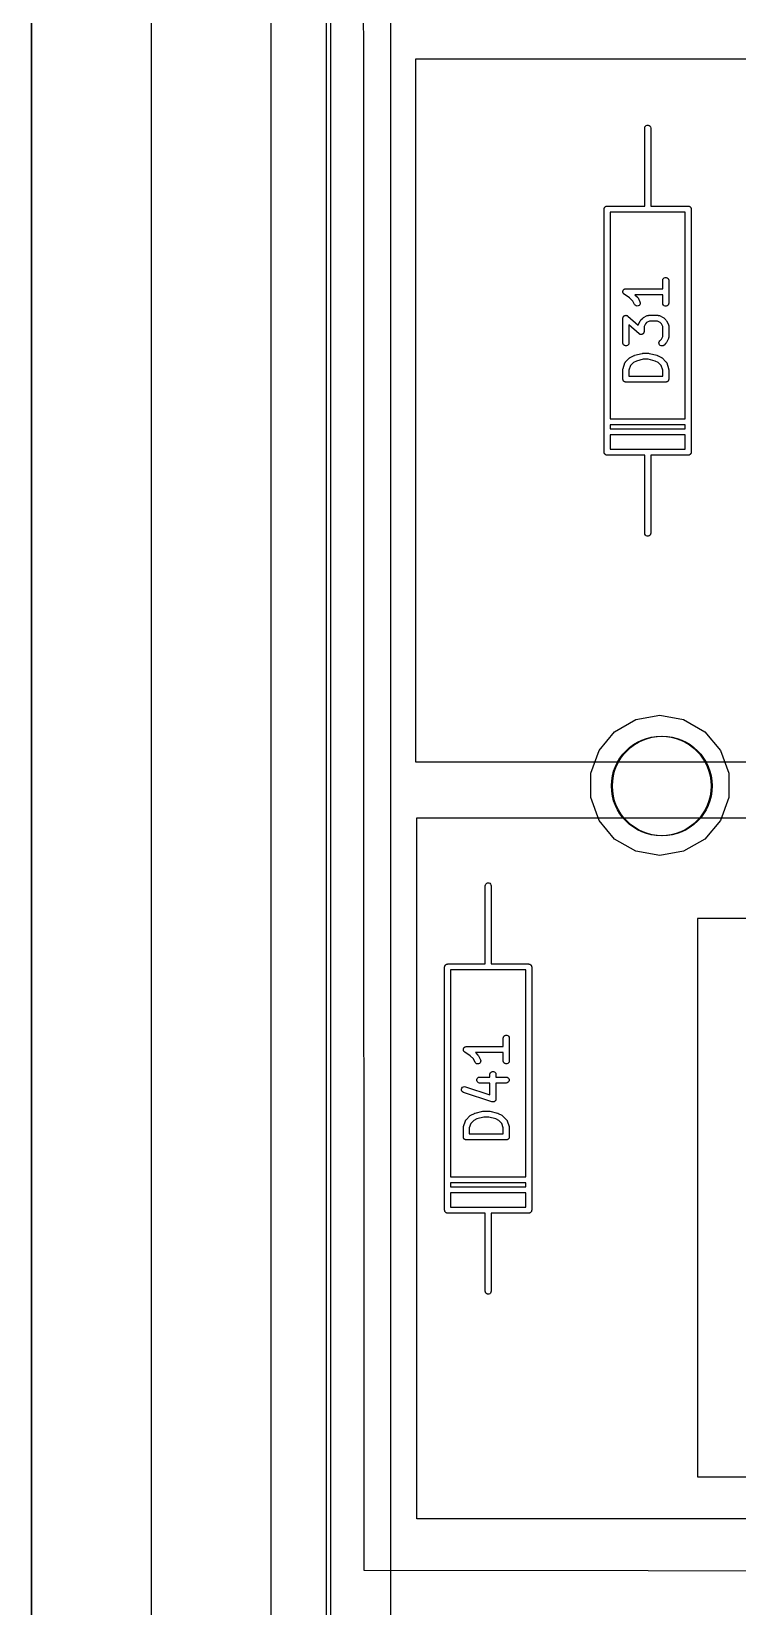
# Model space of a CAD drawing. Header units: millimetres. Extents: x 30 to 728, y -111 to 447.
# Drawn here: x 55.16 to 72.86, y 100.1 to 139.59 of the extents above; entities that cross this region are included whole.
import ezdxf

# ---------------------------------------------------------------- set-up
doc = ezdxf.new("R2010")
doc.units = ezdxf.units.MM
for name, color, linetype in [('BLACK', 7, 'Continuous'), ('プレート', 6, 'Continuous'), ('上壁', 4, 'Continuous'), ('下壁1', 150, 'Continuous'), ('下壁2', 2, 'Continuous'), ('化粧板', 1, 'Continuous'), ('参照PCB', 7, 'Continuous'), ('参照キーキャップ', 7, 'Continuous'), ('寸法', 21, 'Continuous'), ('裏面', 3, 'Continuous')]:
    doc.layers.add(name, color=color, linetype=linetype)
doc.layers.add('補助線', color=4, linetype='Continuous', transparency=0.8)

# ---------------------------------------------------------------- blocks, each defined once
blk = doc.blocks.new('hhskb-F.SilkS')
at = {"layer": 'BLACK'}
for p, q in [((36.925, -90.92), (36.9295, -90.8943)), ((36.925, -92.19), (36.925, -90.92)), ((36.9295, -90.8943), (36.9425, -90.8718)), ((36.9425, -90.8718), (36.9625, -90.855)), ((36.9625, -90.855), (36.987, -90.8461)), ((36.987, -90.8461), (37.013, -90.8461)), ((37.013, -90.8461), (37.0375, -90.855)), ((37.0375, -90.855), (37.0575, -90.8718)), ((37.0575, -90.8718), (37.0705, -90.8943)), ((37.0705, -90.8943), (37.075, -90.92)), ((37.075, -90.92), (37.075, -92.19)), ((36.925, -92.877), (36.925, -92.19)), ((37.075, -92.19), (37.075, -92.877)), ((35.909, -92.952), (35.9101, -92.9455)), ((35.909, -99.048), (35.909, -92.952)), ((35.9101, -92.939), (35.9124, -92.9328)), ((35.9101, -92.9455), (35.9101, -92.939)), ((35.9124, -92.9328), (35.9135, -92.9263)), ((35.9135, -92.9263), (35.9168, -92.9207)), ((35.9168, -92.9207), (35.919, -92.9145)), ((35.919, -92.9145), (35.9233, -92.9095)), ((35.9233, -92.9095), (35.9265, -92.9038)), ((35.9265, -92.9038), (35.9316, -92.8996)), ((35.9316, -92.8996), (35.9358, -92.8945)), ((35.9358, -92.8945), (35.9415, -92.8913)), ((35.9415, -92.8913), (35.9465, -92.887)), ((35.9465, -92.887), (35.9527, -92.8848)), ((35.9527, -92.8848), (35.9583, -92.8815)), ((35.9583, -92.8815), (35.9648, -92.8804)), ((35.9648, -92.8804), (35.971, -92.8781)), ((35.971, -92.8781), (35.9775, -92.8781)), ((35.9775, -92.8781), (35.984, -92.877)), ((35.984, -92.877), (36.925, -92.877)), ((37, -93.027), (36.059, -93.027)), ((36.059, -93.027), (36.059, -98.211)), ((37.941, -93.027), (37, -93.027)), ((37.075, -92.877), (38.016, -92.877)), ((37.941, -98.211), (37.941, -93.027)), ((38.016, -92.877), (38.0225, -92.8781)), ((38.0225, -92.8781), (38.029, -92.8781)), ((38.029, -92.8781), (38.0352, -92.8804)), ((38.0352, -92.8804), (38.0417, -92.8815)), ((38.0417, -92.8815), (38.0473, -92.8848)), ((38.0473, -92.8848), (38.0535, -92.887)), ((38.0535, -92.887), (38.0585, -92.8913)), ((38.0585, -92.8913), (38.0642, -92.8945)), ((38.0642, -92.8945), (38.0684, -92.8996)), ((38.0684, -92.8996), (38.0735, -92.9038)), ((38.0735, -92.9038), (38.0767, -92.9095)), ((38.0767, -92.9095), (38.081, -92.9145)), ((38.081, -92.9145), (38.0832, -92.9207)), ((38.0832, -92.9207), (38.0865, -92.9263)), ((38.0865, -92.9263), (38.0876, -92.9328)), ((38.0876, -92.9328), (38.0899, -92.939)), ((38.0899, -92.939), (38.0899, -92.9455)), ((38.0899, -92.9455), (38.091, -92.952)), ((38.091, -92.952), (38.091, -99.048)), ((37.3774, -94.7381), (37.3819, -94.7124)), ((37.3774, -94.9488), (37.3774, -94.7381)), ((37.3819, -94.7124), (37.3949, -94.6899)), ((37.3949, -94.6899), (37.4149, -94.6731)), ((37.4149, -94.6731), (37.4394, -94.6642)), ((37.4394, -94.6642), (37.4654, -94.6642)), ((37.4654, -94.6642), (37.4899, -94.6731)), ((37.4899, -94.6731), (37.5098, -94.6899)), ((37.5098, -94.6899), (37.5229, -94.7124)), ((37.5229, -94.7124), (37.5274, -94.7381)), ((37.5274, -94.7381), (37.5274, -95.3095)), ((36.3775, -95.019), (36.3785, -95.0149)), ((36.3785, -95.0279), (36.3775, -95.019)), ((36.3785, -95.0108), (36.3816, -95.0024)), ((36.3785, -95.0149), (36.3785, -95.0108)), ((36.3785, -95.0368), (36.3785, -95.0279)), ((36.3799, -95.0407), (36.3785, -95.0368)), ((36.3804, -95.0449), (36.3799, -95.0407)), ((36.3844, -95.0529), (36.3804, -95.0449)), ((36.3816, -95.0024), (36.3837, -94.9937)), ((36.3837, -94.9937), (36.386, -94.9902)), ((36.3874, -95.0613), (36.3844, -95.0529)), ((36.386, -94.9902), (36.3874, -94.9863)), ((36.3874, -94.9863), (36.3932, -94.9795)), ((36.3901, -95.0645), (36.3874, -95.0613)), ((36.3919, -95.0682), (36.3901, -95.0645)), ((36.3984, -95.0744), (36.3919, -95.0682)), ((36.3932, -94.9795), (36.3981, -94.972)), ((36.3981, -94.972), (36.4015, -94.9695)), ((36.4042, -95.0813), (36.3984, -95.0744)), ((36.4015, -94.9695), (36.4042, -94.9664)), ((36.4042, -94.9664), (36.4119, -94.9619)), ((36.4078, -95.0833), (36.4042, -95.0813)), ((36.4108, -95.0862), (36.4078, -95.0833)), ((36.5475, -95.1773), (36.4108, -95.0862)), ((36.4119, -94.9619), (36.4191, -94.9566)), ((36.4191, -94.9566), (36.4231, -94.9554)), ((36.4231, -94.9554), (36.4267, -94.9533)), ((36.4267, -94.9533), (36.4355, -94.9518)), ((36.4355, -94.9518), (36.4441, -94.9493)), ((36.4441, -94.9493), (36.4483, -94.9495)), ((36.4483, -94.9495), (36.4524, -94.9488)), ((36.4524, -94.9488), (37.3774, -94.9488)), ((37.3774, -95.0988), (36.6811, -95.0988)), ((36.6811, -95.0988), (36.7435, -95.1613)), ((37.3774, -95.3095), (37.3774, -95.0988)), ((36.6288, -95.2587), (36.5475, -95.1773)), ((36.671, -95.3431), (36.6288, -95.2587)), ((36.6865, -95.364), (36.671, -95.3431)), ((36.7083, -95.3783), (36.6865, -95.364)), ((36.7336, -95.3844), (36.7083, -95.3783)), ((36.7595, -95.3814), (36.7336, -95.3844)), ((36.7435, -95.1613), (36.7504, -95.1711)), ((36.7504, -95.1711), (36.7576, -95.1807)), ((36.7576, -95.1807), (36.8052, -95.276)), ((36.7828, -95.3698), (36.7595, -95.3814)), ((36.8007, -95.3508), (36.7828, -95.3698)), ((36.811, -95.3269), (36.8007, -95.3508)), ((36.8052, -95.276), (36.8126, -95.3009)), ((36.8126, -95.3009), (36.811, -95.3269)), ((37.3819, -95.3352), (37.3774, -95.3095)), ((37.3949, -95.3577), (37.3819, -95.3352)), ((37.4149, -95.3745), (37.3949, -95.3577)), ((37.4394, -95.3834), (37.4149, -95.3745)), ((37.4654, -95.3834), (37.4394, -95.3834)), ((37.4899, -95.3745), (37.4654, -95.3834)), ((37.5098, -95.3577), (37.4899, -95.3745)), ((37.5229, -95.3352), (37.5098, -95.3577)), ((37.5274, -95.3095), (37.5229, -95.3352)), ((36.3774, -95.6905), (36.3787, -95.6833)), ((36.3774, -96.3095), (36.3774, -95.6905)), ((36.3787, -95.6833), (36.3788, -95.6759)), ((36.3788, -95.6759), (36.3809, -95.6705)), ((36.3809, -95.6705), (36.3819, -95.6648)), ((36.3819, -95.6648), (36.3856, -95.6585)), ((36.3856, -95.6585), (36.3882, -95.6516)), ((36.3882, -95.6516), (36.392, -95.6473)), ((36.392, -95.6473), (36.3949, -95.6423)), ((36.3949, -95.6423), (36.4005, -95.6376)), ((36.4005, -95.6376), (36.4054, -95.632)), ((36.4054, -95.632), (36.4104, -95.6292)), ((36.4104, -95.6292), (36.4149, -95.6255)), ((36.4149, -95.6255), (36.4218, -95.623)), ((36.4218, -95.623), (36.4282, -95.6195)), ((36.4282, -95.6195), (36.4339, -95.6186)), ((36.4339, -95.6186), (36.4394, -95.6166)), ((36.4394, -95.6166), (36.4467, -95.6166)), ((36.4467, -95.6166), (36.4539, -95.6155)), ((36.4539, -95.6155), (36.4596, -95.6166)), ((36.4596, -95.6166), (36.4654, -95.6166)), ((36.4654, -95.6166), (36.4723, -95.6191)), ((36.4723, -95.6191), (36.4795, -95.6205)), ((36.4795, -95.6205), (36.4844, -95.6235)), ((36.4844, -95.6235), (36.4899, -95.6255)), ((36.4899, -95.6255), (36.4955, -95.6302)), ((36.4955, -95.6302), (36.5018, -95.634)), ((36.5018, -95.634), (36.7618, -95.8615)), ((36.7839, -96.0803), (36.5274, -95.8558)), ((36.5274, -95.8558), (36.5274, -96.3095)), ((36.7618, -95.8615), (36.7629, -95.8553)), ((36.7629, -95.8553), (36.765, -95.8516)), ((36.765, -95.8516), (36.7663, -95.8474)), ((36.7663, -95.8474), (36.8139, -95.7522)), ((36.8139, -95.7522), (36.821, -95.7425)), ((36.821, -95.7425), (36.8279, -95.7327)), ((36.8279, -95.7327), (36.8755, -95.6851)), ((36.8755, -95.6851), (36.8854, -95.6782)), ((36.8854, -95.6782), (36.895, -95.671)), ((36.895, -95.671), (36.9903, -95.6234)), ((36.9426, -95.8301), (36.9083, -95.8987)), ((36.9083, -95.8987), (36.9083, -96.0238)), ((36.973, -95.7997), (36.9426, -95.8301)), ((37.0415, -95.7655), (36.973, -95.7997)), ((36.9903, -95.6234), (36.9944, -95.6222)), ((36.9944, -95.6222), (36.9982, -95.62)), ((36.9982, -95.62), (37.0068, -95.6185)), ((37.0068, -95.6185), (37.0152, -95.616)), ((37.0152, -95.616), (37.0196, -95.6162)), ((37.0196, -95.6162), (37.0238, -95.6155)), ((37.0238, -95.6155), (37.2619, -95.6155)), ((37.2442, -95.7655), (37.0415, -95.7655)), ((37.3127, -95.7997), (37.2442, -95.7655)), ((37.2619, -95.6155), (37.2662, -95.6162)), ((37.2662, -95.6162), (37.2705, -95.616)), ((37.2705, -95.616), (37.2789, -95.6185)), ((37.2789, -95.6185), (37.2876, -95.62)), ((37.2876, -95.62), (37.2913, -95.6222)), ((37.2913, -95.6222), (37.2954, -95.6234)), ((37.2954, -95.6234), (37.3907, -95.671)), ((37.3431, -95.8301), (37.3127, -95.7997)), ((37.3774, -95.8987), (37.3431, -95.8301)), ((37.3774, -96.149), (37.3774, -95.8987)), ((37.3907, -95.671), (37.4003, -95.6782)), ((37.4003, -95.6782), (37.4102, -95.6851)), ((37.4102, -95.6851), (37.4578, -95.7327)), ((37.4578, -95.7327), (37.4647, -95.7425)), ((37.4647, -95.7425), (37.4718, -95.7522)), ((37.4718, -95.7522), (37.5195, -95.8474)), ((37.5195, -95.8474), (37.5207, -95.8516)), ((37.5207, -95.8516), (37.5229, -95.8553)), ((37.5229, -95.8553), (37.5244, -95.864)), ((37.5244, -95.864), (37.5269, -95.8724)), ((37.5269, -95.8724), (37.5266, -95.8767)), ((37.5266, -95.8767), (37.5274, -95.881)), ((37.5274, -95.881), (37.5274, -96.1667)), ((36.3819, -96.3352), (36.3774, -96.3095)), ((36.3949, -96.3577), (36.3819, -96.3352)), ((36.5229, -96.3352), (36.5098, -96.3577)), ((36.5274, -96.3095), (36.5229, -96.3352)), ((36.7902, -96.084), (36.7839, -96.0803)), ((36.7958, -96.0888), (36.7902, -96.084)), ((36.8013, -96.0907), (36.7958, -96.0888)), ((36.8062, -96.0937), (36.8013, -96.0907)), ((36.8134, -96.0952), (36.8062, -96.0937)), ((36.8203, -96.0977), (36.8134, -96.0952)), ((36.8261, -96.0977), (36.8203, -96.0977)), ((36.8318, -96.0988), (36.8261, -96.0977)), ((36.839, -96.0977), (36.8318, -96.0988)), ((36.8464, -96.0977), (36.839, -96.0977)), ((36.8518, -96.0957), (36.8464, -96.0977)), ((36.8575, -96.0948), (36.8518, -96.0957)), ((36.8639, -96.0913), (36.8575, -96.0948)), ((36.8708, -96.0888), (36.8639, -96.0913)), ((36.8753, -96.085), (36.8708, -96.0888)), ((36.8803, -96.0823), (36.8753, -96.085)), ((36.8852, -96.0767), (36.8803, -96.0823)), ((36.8908, -96.072), (36.8852, -96.0767)), ((36.8937, -96.067), (36.8908, -96.072)), ((36.8975, -96.0626), (36.8937, -96.067)), ((36.9001, -96.0558), (36.8975, -96.0626)), ((36.9038, -96.0495), (36.9001, -96.0558)), ((36.9048, -96.0438), (36.9038, -96.0495)), ((36.9069, -96.0384), (36.9048, -96.0438)), ((36.9071, -96.031), (36.9069, -96.0384)), ((36.9083, -96.0238), (36.9071, -96.031)), ((37.2824, -96.303), (37.2892, -96.2778)), ((37.2847, -96.3289), (37.2824, -96.303)), ((37.2957, -96.3525), (37.2847, -96.3289)), ((37.2892, -96.2778), (37.3041, -96.2565)), ((37.3041, -96.2565), (37.3431, -96.2175)), ((37.3431, -96.2175), (37.3774, -96.149)), ((37.4578, -96.3149), (37.4102, -96.3626)), ((37.4647, -96.3051), (37.4578, -96.3149)), ((37.4718, -96.2954), (37.4647, -96.3051)), ((37.5195, -96.2002), (37.4718, -96.2954)), ((37.5207, -96.1961), (37.5195, -96.2002)), ((37.5229, -96.1923), (37.5207, -96.1961)), ((37.5244, -96.1837), (37.5229, -96.1923)), ((37.5269, -96.1752), (37.5244, -96.1837)), ((37.5274, -96.1667), (37.5266, -96.1709)), ((37.5266, -96.1709), (37.5269, -96.1752)), ((36.4149, -96.3745), (36.3949, -96.3577)), ((36.4394, -96.3834), (36.4149, -96.3745)), ((36.4654, -96.3834), (36.4394, -96.3834)), ((36.447, -96.7803), (36.5422, -96.6851)), ((36.4899, -96.3745), (36.4654, -96.3834)), ((36.5098, -96.3577), (36.4899, -96.3745)), ((36.5422, -96.6851), (36.5521, -96.6782)), ((36.5521, -96.6782), (36.5617, -96.671)), ((36.5617, -96.671), (36.6569, -96.6234)), ((36.6569, -96.6234), (36.6648, -96.6211)), ((36.6648, -96.6211), (36.6723, -96.6177)), ((36.6723, -96.6177), (36.8628, -96.5701)), ((36.8902, -96.7179), (36.7167, -96.7612)), ((36.8628, -96.5701), (36.8719, -96.5694)), ((36.8719, -96.5694), (36.881, -96.5679)), ((36.881, -96.5679), (37.0238, -96.5679)), ((37.0146, -96.7179), (36.8902, -96.7179)), ((37.1881, -96.7612), (37.0146, -96.7179)), ((37.0238, -96.5679), (37.0328, -96.5694)), ((37.0328, -96.5694), (37.042, -96.5701)), ((37.042, -96.5701), (37.2325, -96.6177)), ((37.2325, -96.6177), (37.24, -96.6211)), ((37.24, -96.6211), (37.2478, -96.6234)), ((37.2478, -96.6234), (37.3431, -96.671)), ((37.3141, -96.371), (37.2957, -96.3525)), ((37.3377, -96.382), (37.3141, -96.371)), ((37.3637, -96.3842), (37.3377, -96.382)), ((37.3431, -96.671), (37.3527, -96.6782)), ((37.3527, -96.6782), (37.3626, -96.6851)), ((37.3626, -96.6851), (37.4578, -96.7803)), ((37.3888, -96.3775), (37.3637, -96.3842)), ((37.4102, -96.3626), (37.3888, -96.3775)), ((36.3774, -96.9762), (36.3795, -96.9643)), ((36.3774, -97.2143), (36.3774, -96.9762)), ((36.3795, -96.9643), (36.3812, -96.9525)), ((36.3812, -96.9525), (36.4288, -96.8096)), ((36.4288, -96.8096), (36.4309, -96.8058)), ((36.4309, -96.8058), (36.432, -96.8016)), ((36.432, -96.8016), (36.4371, -96.7944)), ((36.4371, -96.7944), (36.4413, -96.7867)), ((36.4413, -96.7867), (36.4445, -96.7838)), ((36.4445, -96.7838), (36.447, -96.7803)), ((36.5656, -96.8738), (36.5274, -96.9884)), ((36.5274, -96.9884), (36.5274, -97.1393)), ((36.6397, -96.7997), (36.5656, -96.8738)), ((36.7167, -96.7612), (36.6397, -96.7997)), ((37.2651, -96.7997), (37.1881, -96.7612)), ((37.3392, -96.8738), (37.2651, -96.7997)), ((37.3774, -96.9884), (37.3392, -96.8738)), ((37.3774, -97.1393), (37.3774, -96.9884)), ((37.4578, -96.7803), (37.4603, -96.7838)), ((37.4603, -96.7838), (37.4635, -96.7867)), ((37.4635, -96.7867), (37.4677, -96.7944)), ((37.4677, -96.7944), (37.4727, -96.8016)), ((37.4727, -96.8016), (37.4739, -96.8058)), ((37.4739, -96.8058), (37.4759, -96.8096)), ((37.4759, -96.8096), (37.5235, -96.9525)), ((37.5235, -96.9525), (37.5253, -96.9643)), ((37.5253, -96.9643), (37.5274, -96.9762)), ((37.5274, -96.9762), (37.5274, -97.2143)), ((36.3785, -97.2207), (36.3774, -97.2143)), ((36.3785, -97.2273), (36.3785, -97.2207)), ((36.3808, -97.2335), (36.3785, -97.2273)), ((36.3819, -97.2399), (36.3808, -97.2335)), ((36.3852, -97.2456), (36.3819, -97.2399)), ((36.3874, -97.2518), (36.3852, -97.2456)), ((36.3916, -97.2568), (36.3874, -97.2518)), ((36.3949, -97.2625), (36.3916, -97.2568)), ((36.4, -97.2667), (36.3949, -97.2625)), ((36.4042, -97.2717), (36.4, -97.2667)), ((36.4099, -97.275), (36.4042, -97.2717)), ((36.4149, -97.2792), (36.4099, -97.275)), ((36.421, -97.2815), (36.4149, -97.2792)), ((36.4267, -97.2848), (36.421, -97.2815)), ((36.4332, -97.2859), (36.4267, -97.2848)), ((36.4394, -97.2881), (36.4332, -97.2859)), ((36.4459, -97.2881), (36.4394, -97.2881)), ((36.4524, -97.2893), (36.4459, -97.2881)), ((37.4524, -97.2893), (36.4524, -97.2893)), ((36.5274, -97.1393), (37.3774, -97.1393)), ((37.4588, -97.2881), (37.4524, -97.2893)), ((37.4654, -97.2881), (37.4588, -97.2881)), ((37.4716, -97.2859), (37.4654, -97.2881)), ((37.478, -97.2848), (37.4716, -97.2859)), ((37.4837, -97.2815), (37.478, -97.2848)), ((37.4899, -97.2792), (37.4837, -97.2815)), ((37.4949, -97.275), (37.4899, -97.2792)), ((37.5006, -97.2717), (37.4949, -97.275)), ((37.5048, -97.2667), (37.5006, -97.2717)), ((37.5098, -97.2625), (37.5048, -97.2667)), ((37.5131, -97.2568), (37.5098, -97.2625)), ((37.5173, -97.2518), (37.5131, -97.2568)), ((37.5196, -97.2456), (37.5173, -97.2518)), ((37.5229, -97.2399), (37.5196, -97.2456)), ((37.524, -97.2335), (37.5229, -97.2399)), ((37.5262, -97.2273), (37.524, -97.2335)), ((37.5274, -97.2143), (37.5262, -97.2207)), ((37.5262, -97.2207), (37.5262, -97.2273)), ((36.059, -98.211), (37.941, -98.211)), ((36.059, -98.361), (36.059, -98.465)), ((37.941, -98.361), (36.059, -98.361)), ((36.059, -98.465), (37.941, -98.465)), ((37.941, -98.615), (36.059, -98.615)), ((36.059, -98.615), (36.059, -98.973)), ((37.941, -98.465), (37.941, -98.361)), ((37.941, -98.973), (37.941, -98.615)), ((35.9101, -99.0545), (35.909, -99.048)), ((35.9101, -99.061), (35.9101, -99.0545)), ((35.9124, -99.0672), (35.9101, -99.061)), ((35.9135, -99.0737), (35.9124, -99.0672)), ((35.9168, -99.0793), (35.9135, -99.0737)), ((35.919, -99.0855), (35.9168, -99.0793)), ((35.9233, -99.0905), (35.919, -99.0855)), ((35.9265, -99.0962), (35.9233, -99.0905)), ((35.9316, -99.1004), (35.9265, -99.0962)), ((35.9358, -99.1055), (35.9316, -99.1004)), ((36.059, -98.973), (37, -98.973)), ((37, -98.973), (37.941, -98.973)), ((38.0684, -99.1004), (38.0642, -99.1055)), ((38.0735, -99.0962), (38.0684, -99.1004)), ((38.0767, -99.0905), (38.0735, -99.0962)), ((38.081, -99.0855), (38.0767, -99.0905)), ((38.0832, -99.0793), (38.081, -99.0855)), ((38.0865, -99.0737), (38.0832, -99.0793)), ((38.0876, -99.0672), (38.0865, -99.0737)), ((38.0899, -99.061), (38.0876, -99.0672)), ((38.091, -99.048), (38.0899, -99.0545)), ((38.0899, -99.0545), (38.0899, -99.061)), ((35.9415, -99.1087), (35.9358, -99.1055)), ((35.9465, -99.113), (35.9415, -99.1087)), ((35.9527, -99.1152), (35.9465, -99.113)), ((35.9583, -99.1185), (35.9527, -99.1152)), ((35.9648, -99.1196), (35.9583, -99.1185)), ((35.971, -99.1219), (35.9648, -99.1196)), ((35.9775, -99.1219), (35.971, -99.1219)), ((35.984, -99.123), (35.9775, -99.1219)), ((36.925, -99.123), (35.984, -99.123)), ((36.925, -99.81), (36.925, -99.123)), ((38.016, -99.123), (37.075, -99.123)), ((37.075, -99.123), (37.075, -99.81)), ((38.0225, -99.1219), (38.016, -99.123)), ((38.029, -99.1219), (38.0225, -99.1219)), ((38.0352, -99.1196), (38.029, -99.1219)), ((38.0417, -99.1185), (38.0352, -99.1196)), ((38.0473, -99.1152), (38.0417, -99.1185)), ((38.0535, -99.113), (38.0473, -99.1152)), ((38.0585, -99.1087), (38.0535, -99.113)), ((38.0642, -99.1055), (38.0585, -99.1087)), ((36.925, -101.08), (36.925, -99.81)), ((37.075, -99.81), (37.075, -101.08)), ((36.9295, -101.106), (36.925, -101.08)), ((36.9425, -101.128), (36.9295, -101.106)), ((36.9625, -101.145), (36.9425, -101.128)), ((36.987, -101.154), (36.9625, -101.145)), ((37.013, -101.154), (36.987, -101.154)), ((37.0375, -101.145), (37.013, -101.154)), ((37.0575, -101.128), (37.0375, -101.145)), ((37.0705, -101.106), (37.0575, -101.128)), ((37.075, -101.08), (37.0705, -101.106)), ((36.1708, -106.054), (36.6992, -105.749)), ((36.6992, -105.749), (37.3, -105.643)), ((37.3, -105.643), (37.9008, -105.749)), ((37.9008, -105.749), (38.4292, -106.054)), ((35.7787, -106.522), (36.1708, -106.054)), ((38.4292, -106.054), (38.8213, -106.522)), ((35.57, -107.095), (35.7787, -106.522)), ((38.8213, -106.522), (39.03, -107.095)), ((35.57, -107.705), (35.57, -107.095)), ((39.03, -107.095), (39.03, -107.705)), ((35.7787, -108.278), (35.57, -107.705)), ((39.03, -107.705), (38.8213, -108.278)), ((36.1708, -108.746), (35.7787, -108.278)), ((38.8213, -108.278), (38.4292, -108.746)), ((36.6992, -109.051), (36.1708, -108.746)), ((38.4292, -108.746), (37.9008, -109.051)), ((37.3, -109.157), (36.6992, -109.051)), ((37.9008, -109.051), (37.3, -109.157)), ((32.925, -109.92), (32.9295, -109.894)), ((32.925, -111.19), (32.925, -109.92)), ((32.9295, -109.894), (32.9425, -109.872)), ((32.9425, -109.872), (32.9625, -109.855)), ((32.9625, -109.855), (32.987, -109.846)), ((32.987, -109.846), (33.013, -109.846)), ((33.013, -109.846), (33.0375, -109.855)), ((33.0375, -109.855), (33.0575, -109.872)), ((33.0575, -109.872), (33.0705, -109.894)), ((33.0705, -109.894), (33.075, -109.92)), ((33.075, -109.92), (33.075, -111.19)), ((32.925, -111.877), (32.925, -111.19)), ((33.075, -111.19), (33.075, -111.877)), ((31.909, -111.952), (31.9101, -111.946)), ((31.909, -118.048), (31.909, -111.952)), ((31.9101, -111.939), (31.9124, -111.933)), ((31.9101, -111.946), (31.9101, -111.939)), ((31.9124, -111.933), (31.9135, -111.926)), ((31.9135, -111.926), (31.9168, -111.921)), ((31.9168, -111.921), (31.919, -111.914)), ((31.919, -111.914), (31.9233, -111.909)), ((31.9233, -111.909), (31.9265, -111.904)), ((31.9265, -111.904), (31.9316, -111.9)), ((31.9316, -111.9), (31.9358, -111.895)), ((31.9358, -111.895), (31.9415, -111.891)), ((31.9415, -111.891), (31.9465, -111.887)), ((31.9465, -111.887), (31.9527, -111.885)), ((31.9527, -111.885), (31.9583, -111.882)), ((31.9583, -111.882), (31.9648, -111.88)), ((31.9648, -111.88), (31.971, -111.878)), ((31.971, -111.878), (31.9775, -111.878)), ((31.9775, -111.878), (31.984, -111.877)), ((31.984, -111.877), (32.925, -111.877)), ((33, -112.027), (32.059, -112.027)), ((32.059, -112.027), (32.059, -117.211)), ((33.941, -112.027), (33, -112.027)), ((33.075, -111.877), (34.016, -111.877)), ((33.941, -117.211), (33.941, -112.027)), ((34.016, -111.877), (34.0225, -111.878)), ((34.0225, -111.878), (34.029, -111.878)), ((34.029, -111.878), (34.0352, -111.88)), ((34.0352, -111.88), (34.0417, -111.882)), ((34.0417, -111.882), (34.0473, -111.885)), ((34.0473, -111.885), (34.0535, -111.887)), ((34.0535, -111.887), (34.0585, -111.891)), ((34.0585, -111.891), (34.0642, -111.895)), ((34.0642, -111.895), (34.0684, -111.9)), ((34.0684, -111.9), (34.0735, -111.904)), ((34.0735, -111.904), (34.0767, -111.909)), ((34.0767, -111.909), (34.081, -111.914)), ((34.081, -111.914), (34.0832, -111.921)), ((34.0832, -111.921), (34.0865, -111.926)), ((34.0865, -111.926), (34.0876, -111.933)), ((34.0876, -111.933), (34.0899, -111.939)), ((34.0899, -111.939), (34.0899, -111.946)), ((34.0899, -111.946), (34.091, -111.952)), ((34.091, -111.952), (34.091, -118.048)), ((33.3774, -113.738), (33.3819, -113.712)), ((33.3819, -113.712), (33.3949, -113.69)), ((33.3949, -113.69), (33.4149, -113.673)), ((33.4149, -113.673), (33.4394, -113.664)), ((33.4394, -113.664), (33.4654, -113.664)), ((33.4654, -113.664), (33.4899, -113.673)), ((33.4899, -113.673), (33.5098, -113.69)), ((33.5098, -113.69), (33.5229, -113.712)), ((33.5229, -113.712), (33.5274, -113.738)), ((32.3775, -114.019), (32.3785, -114.015)), ((32.3785, -114.028), (32.3775, -114.019)), ((32.3785, -114.011), (32.3816, -114.002)), ((32.3785, -114.015), (32.3785, -114.011)), ((32.3785, -114.037), (32.3785, -114.028)), ((32.3799, -114.041), (32.3785, -114.037)), ((32.3804, -114.045), (32.3799, -114.041)), ((32.3844, -114.053), (32.3804, -114.045)), ((32.3816, -114.002), (32.3837, -113.994)), ((32.3837, -113.994), (32.386, -113.99)), ((32.3874, -114.061), (32.3844, -114.053)), ((32.386, -113.99), (32.3874, -113.986)), ((32.3874, -113.986), (32.3932, -113.979)), ((32.3901, -114.064), (32.3874, -114.061)), ((32.3919, -114.068), (32.3901, -114.064)), ((32.3984, -114.074), (32.3919, -114.068)), ((32.3932, -113.979), (32.3981, -113.972)), ((32.3981, -113.972), (32.4015, -113.97)), ((32.4042, -114.081), (32.3984, -114.074)), ((32.4015, -113.97), (32.4042, -113.966)), ((32.4042, -113.966), (32.4119, -113.962)), ((32.4078, -114.083), (32.4042, -114.081)), ((32.4108, -114.086), (32.4078, -114.083)), ((32.5475, -114.177), (32.4108, -114.086)), ((32.4119, -113.962), (32.4191, -113.957)), ((32.4191, -113.957), (32.4231, -113.955)), ((32.4231, -113.955), (32.4267, -113.953)), ((32.4267, -113.953), (32.4355, -113.952)), ((32.4355, -113.952), (32.4441, -113.949)), ((32.4441, -113.949), (32.4483, -113.95)), ((32.4483, -113.95), (32.4524, -113.949)), ((32.4524, -113.949), (33.3774, -113.949)), ((33.3774, -114.099), (32.6811, -114.099)), ((32.6811, -114.099), (32.7435, -114.161)), ((33.3774, -113.949), (33.3774, -113.738)), ((33.3774, -114.31), (33.3774, -114.099)), ((33.5274, -113.738), (33.5274, -114.31)), ((32.6288, -114.259), (32.5475, -114.177)), ((32.671, -114.343), (32.6288, -114.259)), ((32.6865, -114.364), (32.671, -114.343)), ((32.7083, -114.378), (32.6865, -114.364)), ((32.7336, -114.384), (32.7083, -114.378)), ((32.7595, -114.381), (32.7336, -114.384)), ((32.7435, -114.161), (32.7504, -114.171)), ((32.7504, -114.171), (32.7576, -114.181)), ((32.7576, -114.181), (32.8052, -114.276)), ((32.7828, -114.37), (32.7595, -114.381)), ((32.8007, -114.351), (32.7828, -114.37)), ((32.811, -114.327), (32.8007, -114.351)), ((32.8052, -114.276), (32.8126, -114.301)), ((32.8126, -114.301), (32.811, -114.327)), ((33.3819, -114.335), (33.3774, -114.31)), ((33.3949, -114.358), (33.3819, -114.335)), ((33.4149, -114.374), (33.3949, -114.358)), ((33.4394, -114.383), (33.4149, -114.374)), ((33.4654, -114.383), (33.4394, -114.383)), ((33.4899, -114.374), (33.4654, -114.383)), ((33.5098, -114.358), (33.4899, -114.374)), ((33.5229, -114.335), (33.5098, -114.358)), ((33.5274, -114.31), (33.5229, -114.335)), ((32.7119, -114.773), (32.7208, -114.748)), ((32.7119, -114.799), (32.7119, -114.773)), ((32.7208, -114.823), (32.7119, -114.799)), ((32.7208, -114.748), (32.7375, -114.728)), ((32.7375, -114.843), (32.7208, -114.823)), ((32.7375, -114.728), (32.7601, -114.715)), ((32.7601, -114.856), (32.7375, -114.843)), ((32.7601, -114.715), (32.7857, -114.711)), ((32.7857, -114.861), (32.7601, -114.856)), ((32.7857, -114.711), (33.044, -114.711)), ((33.044, -114.861), (32.7857, -114.861)), ((33.044, -114.643), (33.0486, -114.617)), ((33.044, -114.711), (33.044, -114.643)), ((33.044, -115.158), (33.044, -114.861)), ((33.0486, -114.617), (33.0616, -114.595)), ((33.0616, -114.595), (33.0815, -114.578)), ((33.0815, -114.578), (33.106, -114.569)), ((33.106, -114.569), (33.1321, -114.569)), ((33.1321, -114.569), (33.1565, -114.578)), ((33.1565, -114.578), (33.1765, -114.595)), ((33.1765, -114.595), (33.1895, -114.617)), ((33.1895, -114.617), (33.194, -114.643)), ((33.194, -114.643), (33.194, -114.711)), ((33.194, -114.711), (33.4524, -114.711)), ((33.4524, -114.861), (33.194, -114.861)), ((33.194, -114.861), (33.194, -115.262)), ((33.4524, -114.711), (33.478, -114.715)), ((33.478, -114.856), (33.4524, -114.861)), ((33.478, -114.715), (33.5006, -114.728)), ((33.5006, -114.843), (33.478, -114.856)), ((33.5006, -114.728), (33.5173, -114.748)), ((33.5173, -114.823), (33.5006, -114.843)), ((33.5173, -114.748), (33.5262, -114.773)), ((33.5262, -114.799), (33.5173, -114.823)), ((33.5262, -114.773), (33.5262, -114.799)), ((32.3306, -115.013), (32.3388, -114.988)), ((32.3313, -115.039), (32.3306, -115.013)), ((32.3409, -115.063), (32.3313, -115.039)), ((32.3388, -114.988), (32.355, -114.968)), ((32.3581, -115.083), (32.3409, -115.063)), ((32.355, -114.968), (32.3772, -114.954)), ((32.381, -115.095), (32.3581, -115.083)), ((32.3772, -114.954), (32.4027, -114.949)), ((33.0953, -115.333), (32.381, -115.095)), ((32.4027, -114.949), (32.4285, -114.953)), ((32.4285, -114.953), (33.044, -115.158)), ((33.1868, -115.292), (33.185, -115.298)), ((33.1895, -115.288), (33.1868, -115.292)), ((33.1908, -115.28), (33.1895, -115.288)), ((33.1932, -115.273), (33.1908, -115.28)), ((33.194, -115.262), (33.1931, -115.267)), ((33.1931, -115.267), (33.1932, -115.273)), ((32.447, -115.78), (32.5422, -115.685)), ((32.5422, -115.685), (32.5521, -115.678)), ((32.5521, -115.678), (32.5617, -115.671)), ((32.5617, -115.671), (32.6569, -115.623)), ((32.6569, -115.623), (32.6648, -115.621)), ((32.6648, -115.621), (32.6723, -115.618)), ((32.6723, -115.618), (32.8628, -115.57)), ((32.8628, -115.57), (32.8719, -115.569)), ((32.8719, -115.569), (32.881, -115.568)), ((32.881, -115.568), (33.0238, -115.568)), ((33.0238, -115.568), (33.0328, -115.569)), ((33.0328, -115.569), (33.042, -115.57)), ((33.042, -115.57), (33.2325, -115.618)), ((33.1008, -115.334), (33.0953, -115.333)), ((33.106, -115.336), (33.1008, -115.334)), ((33.1136, -115.336), (33.106, -115.336)), ((33.1211, -115.337), (33.1136, -115.336)), ((33.1265, -115.336), (33.1211, -115.337)), ((33.1321, -115.336), (33.1265, -115.336)), ((33.1392, -115.333), (33.1321, -115.336)), ((33.1466, -115.332), (33.1392, -115.333)), ((33.1513, -115.329), (33.1466, -115.332)), ((33.1565, -115.327), (33.1513, -115.329)), ((33.1624, -115.322), (33.1565, -115.327)), ((33.1688, -115.318), (33.1624, -115.322)), ((33.1723, -115.314), (33.1688, -115.318)), ((33.1765, -115.31), (33.1723, -115.314)), ((33.1803, -115.304), (33.1765, -115.31)), ((33.185, -115.298), (33.1803, -115.304)), ((33.2325, -115.618), (33.24, -115.621)), ((33.24, -115.621), (33.2478, -115.623)), ((33.2478, -115.623), (33.3431, -115.671)), ((33.3431, -115.671), (33.3527, -115.678)), ((33.3527, -115.678), (33.3626, -115.685)), ((33.3626, -115.685), (33.4578, -115.78)), ((32.3774, -115.976), (32.3795, -115.964)), ((32.3774, -116.214), (32.3774, -115.976)), ((32.3795, -115.964), (32.3812, -115.952)), ((32.3812, -115.952), (32.4288, -115.81)), ((32.4288, -115.81), (32.4309, -115.806)), ((32.4309, -115.806), (32.432, -115.802)), ((32.432, -115.802), (32.4371, -115.794)), ((32.4371, -115.794), (32.4413, -115.787)), ((32.4413, -115.787), (32.4445, -115.784)), ((32.4445, -115.784), (32.447, -115.78)), ((32.5656, -115.874), (32.5274, -115.988)), ((32.5274, -115.988), (32.5274, -116.139)), ((32.6397, -115.8), (32.5656, -115.874)), ((32.7167, -115.761), (32.6397, -115.8)), ((32.8902, -115.718), (32.7167, -115.761)), ((33.0146, -115.718), (32.8902, -115.718)), ((33.1881, -115.761), (33.0146, -115.718)), ((33.2651, -115.8), (33.1881, -115.761)), ((33.3392, -115.874), (33.2651, -115.8)), ((33.3774, -115.988), (33.3392, -115.874)), ((33.3774, -116.139), (33.3774, -115.988)), ((33.4578, -115.78), (33.4603, -115.784)), ((33.4603, -115.784), (33.4635, -115.787)), ((33.4635, -115.787), (33.4677, -115.794)), ((33.4677, -115.794), (33.4727, -115.802)), ((33.4727, -115.802), (33.4739, -115.806)), ((33.4739, -115.806), (33.4759, -115.81)), ((33.4759, -115.81), (33.5235, -115.952)), ((33.5235, -115.952), (33.5253, -115.964)), ((33.5253, -115.964), (33.5274, -115.976)), ((33.5274, -115.976), (33.5274, -116.214)), ((32.3785, -116.221), (32.3774, -116.214)), ((32.3785, -116.227), (32.3785, -116.221)), ((32.3808, -116.233), (32.3785, -116.227)), ((32.3819, -116.24), (32.3808, -116.233)), ((32.3852, -116.246), (32.3819, -116.24)), ((32.3874, -116.252), (32.3852, -116.246)), ((32.3916, -116.257), (32.3874, -116.252)), ((32.3949, -116.262), (32.3916, -116.257)), ((32.4, -116.267), (32.3949, -116.262)), ((32.4042, -116.272), (32.4, -116.267)), ((32.4099, -116.275), (32.4042, -116.272)), ((32.4149, -116.279), (32.4099, -116.275)), ((32.421, -116.281), (32.4149, -116.279)), ((32.4267, -116.285), (32.421, -116.281)), ((32.4332, -116.286), (32.4267, -116.285)), ((32.4394, -116.288), (32.4332, -116.286)), ((32.4459, -116.288), (32.4394, -116.288)), ((32.4524, -116.289), (32.4459, -116.288)), ((33.4524, -116.289), (32.4524, -116.289)), ((32.5274, -116.139), (33.3774, -116.139)), ((33.4588, -116.288), (33.4524, -116.289)), ((33.4654, -116.288), (33.4588, -116.288)), ((33.4716, -116.286), (33.4654, -116.288)), ((33.478, -116.285), (33.4716, -116.286)), ((33.4837, -116.281), (33.478, -116.285)), ((33.4899, -116.279), (33.4837, -116.281)), ((33.4949, -116.275), (33.4899, -116.279)), ((33.5006, -116.272), (33.4949, -116.275)), ((33.5048, -116.267), (33.5006, -116.272)), ((33.5098, -116.262), (33.5048, -116.267)), ((33.5131, -116.257), (33.5098, -116.262)), ((33.5173, -116.252), (33.5131, -116.257)), ((33.5196, -116.246), (33.5173, -116.252)), ((33.5229, -116.24), (33.5196, -116.246)), ((33.524, -116.233), (33.5229, -116.24)), ((33.5262, -116.227), (33.524, -116.233)), ((33.5274, -116.214), (33.5262, -116.221)), ((33.5262, -116.221), (33.5262, -116.227)), ((32.059, -117.211), (33.941, -117.211)), ((32.059, -117.361), (32.059, -117.465)), ((33.941, -117.361), (32.059, -117.361)), ((32.059, -117.465), (33.941, -117.465)), ((33.941, -117.615), (32.059, -117.615)), ((32.059, -117.615), (32.059, -117.973)), ((33.941, -117.465), (33.941, -117.361)), ((33.941, -117.973), (33.941, -117.615)), ((31.9101, -118.054), (31.909, -118.048)), ((31.9101, -118.061), (31.9101, -118.054)), ((32.059, -117.973), (33, -117.973)), ((33, -117.973), (33.941, -117.973)), ((34.091, -118.048), (34.0899, -118.054)), ((34.0899, -118.054), (34.0899, -118.061)), ((31.9124, -118.067), (31.9101, -118.061)), ((31.9135, -118.074), (31.9124, -118.067)), ((31.9168, -118.079), (31.9135, -118.074)), ((31.919, -118.085), (31.9168, -118.079)), ((31.9233, -118.091), (31.919, -118.085)), ((31.9265, -118.096), (31.9233, -118.091)), ((31.9316, -118.1), (31.9265, -118.096)), ((31.9358, -118.105), (31.9316, -118.1)), ((31.9415, -118.109), (31.9358, -118.105)), ((31.9465, -118.113), (31.9415, -118.109)), ((31.9527, -118.115), (31.9465, -118.113)), ((31.9583, -118.118), (31.9527, -118.115)), ((31.9648, -118.12), (31.9583, -118.118)), ((31.971, -118.122), (31.9648, -118.12)), ((31.9775, -118.122), (31.971, -118.122)), ((31.984, -118.123), (31.9775, -118.122)), ((32.925, -118.123), (31.984, -118.123)), ((32.925, -118.81), (32.925, -118.123)), ((34.016, -118.123), (33.075, -118.123)), ((33.075, -118.123), (33.075, -118.81)), ((34.0225, -118.122), (34.016, -118.123)), ((34.029, -118.122), (34.0225, -118.122)), ((34.0352, -118.12), (34.029, -118.122)), ((34.0417, -118.118), (34.0352, -118.12)), ((34.0473, -118.115), (34.0417, -118.118)), ((34.0535, -118.113), (34.0473, -118.115)), ((34.0585, -118.109), (34.0535, -118.113)), ((34.0642, -118.105), (34.0585, -118.109)), ((34.0684, -118.1), (34.0642, -118.105)), ((34.0735, -118.096), (34.0684, -118.1)), ((34.0767, -118.091), (34.0735, -118.096)), ((34.081, -118.085), (34.0767, -118.091)), ((34.0832, -118.079), (34.081, -118.085)), ((34.0865, -118.074), (34.0832, -118.079)), ((34.0876, -118.067), (34.0865, -118.074)), ((34.0899, -118.061), (34.0876, -118.067)), ((32.925, -120.08), (32.925, -118.81)), ((33.075, -118.81), (33.075, -120.08)), ((32.9295, -120.106), (32.925, -120.08)), ((32.9425, -120.128), (32.9295, -120.106)), ((32.9625, -120.145), (32.9425, -120.128)), ((32.987, -120.154), (32.9625, -120.145)), ((33.013, -120.154), (32.987, -120.154)), ((33.0375, -120.145), (33.013, -120.154)), ((33.0575, -120.128), (33.0375, -120.145)), ((33.0705, -120.106), (33.0575, -120.128)), ((33.075, -120.08), (33.0705, -120.106))]:
    blk.add_line(p, q, dxfattribs=at)

msp = doc.modelspace()

# ---------------------------------------------------------------- linework, layer by layer
at = {"layer": 'プレート'}
msp.add_lwpolyline([(55.158, 200.636), (55.158, 79.636, 0.414214), (61.158, 73.636), (205.158, 73.636, 0.414214), (211.158, 79.636), (211.158, 200.636, 0.414214), (205.158, 206.636), (154.108, 206.636), (154.108, 200.636), (194.833, 200.636), (194.833, 196.616), (194.833, 179.273), (143.108, 179.273), (136.945, 179.273), (136.945, 200.636), (143.108, 200.636), (143.108, 206.636), (61.158, 206.636, 0.414214)], format="xyb", close=True, dxfattribs=at)
msp.add_lwpolyline([(71.86, 117.349), (71.86, 103.349), (75.16, 103.349), (75.16, 117.349)], close=True, dxfattribs=at)
msp.add_circle((70.973, 120.672), 1.25, dxfattribs=at)
at = {"layer": '上壁'}
msp.add_lwpolyline([(55.158, 79.636), (55.158, 200.636), (61.158, 200.636), (61.158, 79.636)], close=True, dxfattribs=at)
at = {"layer": '下壁1'}
msp.add_lwpolyline([(55.158, 79.636), (55.158, 200.636), (61.158, 200.636), (61.158, 79.636)], close=True, dxfattribs=at)
at = {"layer": '下壁2'}
msp.add_lwpolyline([(55.158, 79.636), (55.158, 200.636), (61.158, 200.636), (61.158, 79.636)], close=True, dxfattribs=at)
at = {"layer": '化粧板'}
msp.add_lwpolyline([(61.158, 206.636), (205.158, 206.636, -0.414214), (211.158, 200.636), (211.158, 79.636, -0.414214), (205.158, 73.636), (61.158, 73.636, -0.414214), (55.158, 79.636), (55.158, 200.636, -0.414214)], format="xyb", close=True, dxfattribs=at)
msp.add_lwpolyline([(63.47, 178.227), (197.749, 178.227), (197.749, 157.945), (188.249, 157.945), (188.249, 140.207), (192.999, 140.207), (192.999, 121.227), (202.499, 121.227), (202.499, 81.977), (106.217, 81.977), (106.217, 100.955), (63.499, 101.001)], close=True, dxfattribs=at)
at = {"layer": '参照PCB'}
for p, q in [((62.558, 81.086), (62.558, 198.086)), ((62.658, 198.086), (62.658, 81.136))]:
    msp.add_line(p, q, dxfattribs=at)
at = {"layer": '参照キーキャップ', "color": 7}
for points in [[(64.793, 138.9), (96.672, 138.9), (96.672, 121.271), (64.793, 121.271), (64.793, 138.9)], [(64.819, 119.874), (106.146, 119.874), (106.146, 102.297), (64.819, 102.297), (64.819, 119.874)]]:
    msp.add_lwpolyline(points, close=True, dxfattribs=at)
at = {"layer": '裏面'}
msp.add_lwpolyline([(61.158, 206.636), (205.158, 206.636, -0.414214), (211.158, 200.636), (211.158, 79.636, -0.414214), (205.158, 73.636), (61.158, 73.636, -0.414214), (55.158, 79.636), (55.158, 200.636, -0.414214)], format="xyb", close=True, dxfattribs=at)
msp.add_circle((70.948, 120.672), 1.25, dxfattribs=at)
at = {"layer": '補助線'}
for p, q in [((55.158, 223.312), (55.158, 53.388)), ((58.158, 223.312), (58.158, 53.388)), ((61.158, 223.312), (61.158, 53.388)), ((64.158, 223.312), (64.158, 53.388))]:
    msp.add_line(p, q, dxfattribs=at)

# ---------------------------------------------------------------- block references
at = {"layer": '寸法', "linetype": 'ByBlock'}
msp.add_blockref('hhskb-F.SilkS', (33.608, 228.086), dxfattribs=at)

doc.saveas('drawing.dxf')
